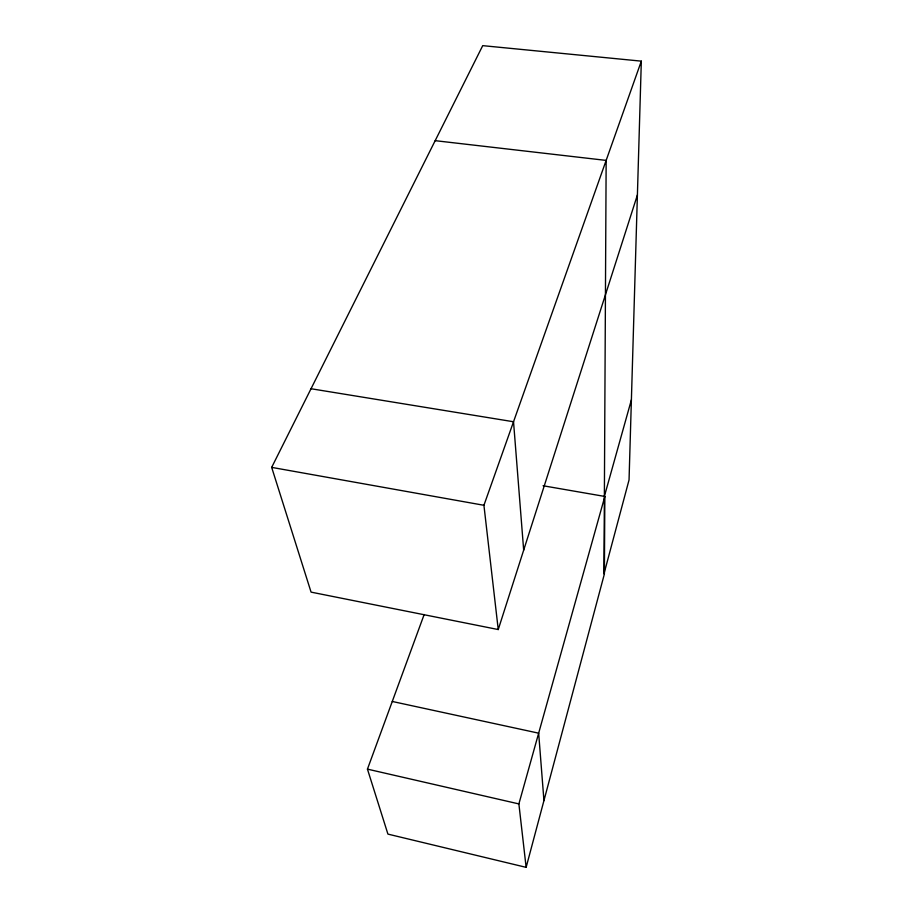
<?xml version="1.0" encoding="UTF-8"?>
<svg xmlns="http://www.w3.org/2000/svg" width="913" height="913" viewBox="0 0 913 913"><rect width="100%" height="100%" fill="white"/><g stroke="black" fill="none" stroke-linecap="round" stroke-linejoin="round"><path stroke-width="1.37" d="M543.064 485.75L604.84 496.455L604.383 573.98L526.139 867.35L387.922 834.105L367.448 769.134L424.168 614.517M637.4 194.983L498.247 629.548L311.071 592.126L271.675 467.376L482.726 45.65L641.325 61.148L629.046 479.93L603.961 573.9L606.152 160.403L435.181 140.67M604.372 496.375L631.397 399.814M526.139 867.35L518.881 803.919L604.84 496.455M498.247 629.548L483.924 505.288L641.325 61.148M311.036 388.733L513.528 421.749L523.674 550.14M271.675 467.376L483.924 505.288M392.27 701.469L538.659 733.173L543.943 800.621M367.448 769.134L518.881 803.919"/></g></svg>
